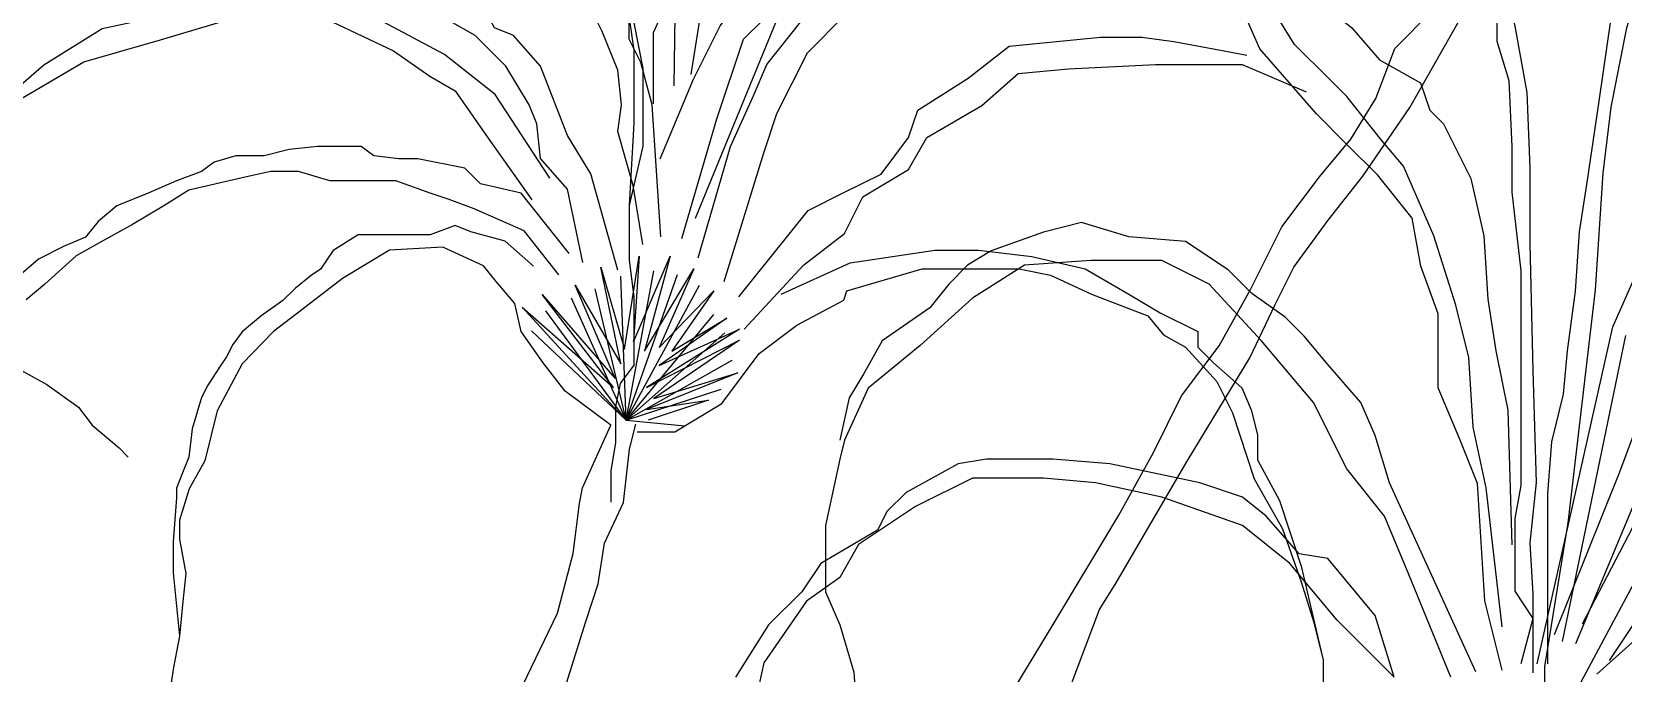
# Model space of a CAD drawing. Header units: millimetres. Extents: x 284148 to 331264, y 78716 to 101523.
# Drawn here: x 290080 to 290595, y 80901 to 81108 of the extents above; entities that cross this region are included whole.
import ezdxf

# ---------------------------------------------------------------- set-up
doc = ezdxf.new("R2010")
doc.units = ezdxf.units.MM

# ---------------------------------------------------------------- blocks, each defined once
blk = doc.blocks.new('A$C712731ED')
for points in [[(1586.27, 1066.35), (1586.27, 1089.4), (1593.06, 1104.31), (1595.78, 1119.22), (1597.13, 1135.49), (1601.21, 1154.46), (1605.28, 1181.58), (1607.99, 1193.78), (1616.14, 1219.53), (1618.85, 1233.09), (1629.71, 1252.07), (1629.71, 1266.98), (1640.57, 1290.02), (1647.36, 1300.87), (1654.15, 1319.85), (1655.5, 1340.18), (1660.93, 1360.51), (1665.01, 1365.94), (1673.15, 1379.49), (1679.94, 1390.34), (1681.29, 1403.89), (1688.08, 1417.45)], [(1586.27, 1066.35), (1586.27, 1089.4), (1593.06, 1104.31), (1595.78, 1119.22), (1597.13, 1135.49), (1601.21, 1154.46), (1605.28, 1181.58), (1607.99, 1193.78), (1616.14, 1219.53), (1618.85, 1233.09), (1629.71, 1252.07), (1629.71, 1266.98), (1640.57, 1290.02), (1647.36, 1300.87), (1654.15, 1319.85), (1655.5, 1340.18), (1660.93, 1360.51), (1665.01, 1365.94), (1673.15, 1379.49), (1679.94, 1390.34), (1681.29, 1403.89), (1688.08, 1417.45)], [(1598.49, 1075.84), (1601.21, 1093.46), (1602.56, 1112.44), (1607.99, 1126), (1609.35, 1139.55), (1610.71, 1151.75), (1616.14, 1176.15), (1618.85, 1189.71), (1620.21, 1204.62), (1627, 1220.89), (1633.78, 1233.09), (1635.14, 1245.29), (1635.14, 1257.49), (1646, 1277.82), (1648.72, 1288.67), (1651.43, 1299.51), (1654.15, 1307.65), (1663.65, 1329.34), (1666.36, 1346.96), (1671.79, 1356.45), (1675.87, 1368.65), (1686.72, 1388.98), (1686.72, 1403.89), (1688.08, 1417.45)], [(1598.49, 1075.84), (1601.21, 1093.46), (1602.56, 1112.44), (1607.99, 1126), (1609.35, 1139.55), (1610.71, 1151.75), (1616.14, 1176.15), (1618.85, 1189.71), (1620.21, 1204.62), (1627, 1220.89), (1633.78, 1233.09), (1635.14, 1245.29), (1635.14, 1257.49), (1646, 1277.82), (1648.72, 1288.67), (1651.43, 1299.51), (1654.15, 1307.65), (1663.65, 1329.34), (1666.36, 1346.96), (1671.79, 1356.45), (1675.87, 1368.65), (1686.72, 1388.98), (1686.72, 1403.89), (1688.08, 1417.45)], [(1880.16, 892.57), (1900.55, 991.51)], [(1880.16, 892.57), (1900.55, 991.51)], [(1871.89, 885.34), (1896.33, 994.32), (1907.59, 1019.62)], [(1871.89, 885.34), (1896.33, 994.32), (1907.59, 1019.62)], [(1592.94, 1072.12), (1594.14, 1155.57), (1594.14, 1181.8), (1590.56, 1199.68), (1584.59, 1219.95), (1573.85, 1243.79), (1560.73, 1261.67), (1552.37, 1273.59), (1533.28, 1291.47), (1523.74, 1299.82), (1502.26, 1310.55), (1486.75, 1321.28), (1453.34, 1330.81), (1436.63, 1334.39), (1431.86, 1336.78), (1415.16, 1336.78), (1376.97, 1337.97), (1373.39, 1337.97)], [(1592.94, 1072.12), (1594.14, 1155.57), (1594.14, 1181.8), (1590.56, 1199.68), (1584.59, 1219.95), (1573.85, 1243.79), (1560.73, 1261.67), (1552.37, 1273.59), (1533.28, 1291.47), (1523.74, 1299.82), (1502.26, 1310.55), (1486.75, 1321.28), (1453.34, 1330.81), (1436.63, 1334.39), (1431.86, 1336.78), (1415.16, 1336.78), (1376.97, 1337.97), (1373.39, 1337.97)], [(1828.45, 1301.75), (1865.55, 1288.68), (1889.42, 1264.83), (1899.47, 1243.49), (1903.24, 1218.39), (1905.75, 1202.07), (1905.75, 1185.75), (1905.75, 1165.67), (1905.75, 1145.58), (1905.75, 1109.18), (1900.73, 1090.35), (1895.7, 1065.25), (1893.19, 1043.91), (1890.68, 1006.25), (1881.88, 930.94), (1874.34, 884.49), (1874.34, 876.96)], [(1828.45, 1301.75), (1865.55, 1288.68), (1889.42, 1264.83), (1899.47, 1243.49), (1903.24, 1218.39), (1905.75, 1202.07), (1905.75, 1185.75), (1905.75, 1165.67), (1905.75, 1145.58), (1905.75, 1109.18), (1900.73, 1090.35), (1895.7, 1065.25), (1893.19, 1043.91), (1890.68, 1006.25), (1881.88, 930.94), (1874.34, 884.49), (1874.34, 876.96)], [(1884.46, 891.88), (1910.33, 953.91)], [(1884.46, 891.88), (1910.33, 953.91)], [(1847.03, 1293.91), (1872.66, 1277.26), (1889.33, 1259.33), (1891.89, 1235), (1899.58, 1206.83), (1899.58, 1183.77), (1899.58, 1155.6), (1899.58, 1137.67), (1898.3, 1112.06), (1891.89, 1067.23), (1888.05, 1041.62), (1885.48, 1024.97), (1884.2, 1005.76), (1881.64, 986.55), (1880.35, 972.46), (1876.51, 957.09), (1875.23, 940.44), (1875.23, 919.95), (1875.23, 885.37)], [(1847.03, 1293.91), (1872.66, 1277.26), (1889.33, 1259.33), (1891.89, 1235), (1899.58, 1206.83), (1899.58, 1183.77), (1899.58, 1155.6), (1899.58, 1137.67), (1898.3, 1112.06), (1891.89, 1067.23), (1888.05, 1041.62), (1885.48, 1024.97), (1884.2, 1005.76), (1881.64, 986.55), (1880.35, 972.46), (1876.51, 957.09), (1875.23, 940.44), (1875.23, 919.95), (1875.23, 885.37)], [(1877.47, 894.82), (1898.66, 947.43), (1906.44, 968.16)], [(1877.47, 894.82), (1898.66, 947.43), (1906.44, 968.16)], [(1588.45, 1048.56), (1599.2, 1074.33), (1607.8, 1091.5), (1614.25, 1100.09), (1618.56, 1104.39), (1625.01, 1118.35), (1640.06, 1136.6), (1643.28, 1150.56), (1651.88, 1162.37), (1662.64, 1170.96), (1675.54, 1182.77), (1688.44, 1190.28), (1697.04, 1197.8), (1714.24, 1212.83), (1722.84, 1219.27), (1738.97, 1225.71), (1762.62, 1234.3), (1775.52, 1239.67), (1792.73, 1238.6), (1803.48, 1238.6), (1817.45, 1238.6), (1830.36, 1236.45), (1837.88, 1234.3), (1847.56, 1232.15)], [(1588.45, 1048.56), (1599.2, 1074.33), (1607.8, 1091.5), (1614.25, 1100.09), (1618.56, 1104.39), (1625.01, 1118.35), (1640.06, 1136.6), (1643.28, 1150.56), (1651.88, 1162.37), (1662.64, 1170.96), (1675.54, 1182.77), (1688.44, 1190.28), (1697.04, 1197.8), (1714.24, 1212.83), (1722.84, 1219.27), (1738.97, 1225.71), (1762.62, 1234.3), (1775.52, 1239.67), (1792.73, 1238.6), (1803.48, 1238.6), (1817.45, 1238.6), (1830.36, 1236.45), (1837.88, 1234.3), (1847.56, 1232.15)], [(1579.89, 1092.51), (1582.85, 1077.75), (1582.85, 1062.99), (1582.85, 1052.66), (1578.41, 1033.48)], [(1579.89, 1092.51), (1582.85, 1077.75), (1582.85, 1062.99), (1582.85, 1052.66), (1578.41, 1033.48)], [(1595.39, 1022.86), (1606.73, 1061.44), (1615.33, 1087.21), (1621.78, 1093.65), (1628.23, 1103.31), (1638.98, 1117.27), (1645.43, 1132.3), (1651.88, 1151.63), (1664.79, 1163.44), (1675.54, 1176.32), (1689.51, 1180.62), (1707.79, 1195.65), (1732.52, 1204.24), (1740.04, 1213.9), (1751.87, 1221.42), (1775.52, 1228.93), (1800.25, 1234.3), (1817.45, 1234.3), (1840.03, 1233.23), (1847.56, 1232.15), (1860.46, 1228.93), (1871.21, 1227.86)], [(1595.39, 1022.86), (1606.73, 1061.44), (1615.33, 1087.21), (1621.78, 1093.65), (1628.23, 1103.31), (1638.98, 1117.27), (1645.43, 1132.3), (1651.88, 1151.63), (1664.79, 1163.44), (1675.54, 1176.32), (1689.51, 1180.62), (1707.79, 1195.65), (1732.52, 1204.24), (1740.04, 1213.9), (1751.87, 1221.42), (1775.52, 1228.93), (1800.25, 1234.3), (1817.45, 1234.3), (1840.03, 1233.23), (1847.56, 1232.15), (1860.46, 1228.93), (1871.21, 1227.86)], [(1578.41, 1093.98), (1579.89, 1083.65), (1579.89, 1060.04), (1578.41, 1033.48), (1578.41, 1015.77), (1579.89, 1003.97), (1579.89, 993.64), (1579.89, 981.83), (1575.46, 975.93), (1573.98, 968.55), (1573.98, 956.75), (1572.5, 947.89), (1572.5, 937.56)], [(1578.41, 1093.98), (1579.89, 1083.65), (1579.89, 1060.04), (1578.41, 1033.48), (1578.41, 1015.77), (1579.89, 1003.97), (1579.89, 993.64), (1579.89, 981.83), (1575.46, 975.93), (1573.98, 968.55), (1573.98, 956.75), (1572.5, 947.89), (1572.5, 937.56)], [(1588.59, 1023.35), (1585.88, 1066.07), (1582.15, 1079.75), (1578.41, 1087.21), (1578.41, 1098.4), (1577.17, 1110.84), (1570.94, 1118.3), (1562.22, 1131.98), (1559.73, 1143.18), (1552.26, 1154.37), (1548.52, 1159.35), (1543.54, 1166.81), (1537.31, 1176.76), (1533.58, 1184.22), (1527.35, 1187.95), (1518.63, 1192.93), (1512.41, 1196.66), (1508.67, 1199.15)], [(1588.59, 1023.35), (1585.88, 1066.07), (1582.15, 1079.75), (1578.41, 1087.21), (1578.41, 1098.4), (1577.17, 1110.84), (1570.94, 1118.3), (1562.22, 1131.98), (1559.73, 1143.18), (1552.26, 1154.37), (1548.52, 1159.35), (1543.54, 1166.81), (1537.31, 1176.76), (1533.58, 1184.22), (1527.35, 1187.95), (1518.63, 1192.93), (1512.41, 1196.66), (1508.67, 1199.15)], [(1582.76, 1020.92), (1579.66, 1039.95), (1574.68, 1057.36), (1575.92, 1066.07), (1574.68, 1077.26), (1569.69, 1089.7), (1564.71, 1099.65), (1562.22, 1120.79), (1554.75, 1130.74), (1548.52, 1139.45), (1543.54, 1148.15), (1533.58, 1158.1), (1528.6, 1173.03), (1524.86, 1178), (1516.14, 1185.46), (1506.18, 1190.44)], [(1582.76, 1020.92), (1579.66, 1039.95), (1574.68, 1057.36), (1575.92, 1066.07), (1574.68, 1077.26), (1569.69, 1089.7), (1564.71, 1099.65), (1562.22, 1120.79), (1554.75, 1130.74), (1548.52, 1139.45), (1543.54, 1148.15), (1533.58, 1158.1), (1528.6, 1173.03), (1524.86, 1178), (1516.14, 1185.46), (1506.18, 1190.44)], [(1795.49, 1190.91), (1831.48, 1170.55), (1852, 1150.05), (1857.87, 1134.42), (1861.78, 1104.15), (1864.71, 1091.46), (1868.62, 1069.97), (1869.6, 1045.56), (1869.6, 1021.15), (1870.57, 980.13), (1871.55, 944), (1869.6, 924.47), (1870.57, 907.87), (1870.57, 894.2), (1870.57, 882.48)], [(1795.49, 1190.91), (1831.48, 1170.55), (1852, 1150.05), (1857.87, 1134.42), (1861.78, 1104.15), (1864.71, 1091.46), (1868.62, 1069.97), (1869.6, 1045.56), (1869.6, 1021.15), (1870.57, 980.13), (1871.55, 944), (1869.6, 924.47), (1870.57, 907.87), (1870.57, 894.2), (1870.57, 882.48)], [(1819.75, 1175.44), (1838.32, 1160.79), (1847.12, 1146.14), (1852, 1119.78), (1856.89, 1109.03), (1858.85, 1095.36), (1858.85, 1086.57), (1862.76, 1073.88), (1863.73, 1052.4), (1863.73, 1037.75), (1866.66, 1012.36), (1866.66, 987.95), (1866.66, 959.63), (1866.66, 943.03), (1864.71, 932.29), (1864.71, 908.85), (1870.57, 900.06), (1866.66, 885.41)], [(1819.75, 1175.44), (1838.32, 1160.79), (1847.12, 1146.14), (1852, 1119.78), (1856.89, 1109.03), (1858.85, 1095.36), (1858.85, 1086.57), (1862.76, 1073.88), (1863.73, 1052.4), (1863.73, 1037.75), (1866.66, 1012.36), (1866.66, 987.95), (1866.66, 959.63), (1866.66, 943.03), (1864.71, 932.29), (1864.71, 908.85), (1870.57, 900.06), (1866.66, 885.41)], [(1599.84, 1029.41), (1629.26, 1101.12), (1645.73, 1117.58), (1671.62, 1143.45), (1703.39, 1162.26), (1737.52, 1170.49), (1756.35, 1172.84), (1779.88, 1170.49), (1790.47, 1166.96), (1798.71, 1163.44), (1805.77, 1157.56)], [(1599.84, 1029.41), (1629.26, 1101.12), (1645.73, 1117.58), (1671.62, 1143.45), (1703.39, 1162.26), (1737.52, 1170.49), (1756.35, 1172.84), (1779.88, 1170.49), (1790.47, 1166.96), (1798.71, 1163.44), (1805.77, 1157.56)], [(1574.68, 1012.59), (1565.96, 1043.68), (1558.49, 1056.12), (1549.77, 1078.5), (1541.05, 1088.45), (1534.82, 1090.94), (1529.84, 1100.89), (1523.61, 1108.35), (1514.9, 1113.33), (1503.69, 1120.79), (1491.23, 1124.52), (1483.76, 1124.52), (1471.31, 1130.74), (1458.85, 1136.96), (1443.91, 1139.45), (1426.47, 1144.42), (1410.28, 1143.18), (1404.05, 1141.93), (1389.11, 1136.96), (1376.66, 1131.98), (1370.43, 1127.01), (1362.96, 1123.28), (1348.01, 1108.35)], [(1574.68, 1012.59), (1565.96, 1043.68), (1558.49, 1056.12), (1549.77, 1078.5), (1541.05, 1088.45), (1534.82, 1090.94), (1529.84, 1100.89), (1523.61, 1108.35), (1514.9, 1113.33), (1503.69, 1120.79), (1491.23, 1124.52), (1483.76, 1124.52), (1471.31, 1130.74), (1458.85, 1136.96), (1443.91, 1139.45), (1426.47, 1144.42), (1410.28, 1143.18), (1404.05, 1141.93), (1389.11, 1136.96), (1376.66, 1131.98), (1370.43, 1127.01), (1362.96, 1123.28), (1348.01, 1108.35)], [(1563.47, 1015.07), (1558.49, 1038.71), (1549.77, 1048.66), (1548.52, 1059.85), (1546.03, 1066.07), (1538.56, 1078.5), (1528.6, 1088.45), (1519.88, 1093.43), (1509.91, 1108.35), (1492.48, 1113.33), (1478.78, 1117.06), (1470.06, 1124.52), (1446.4, 1130.74), (1436.44, 1131.98), (1417.75, 1138.2), (1396.58, 1134.47), (1374.17, 1124.52), (1360.47, 1118.3), (1348.01, 1108.35), (1338.05, 1097.16), (1324.35, 1090.94), (1314.39, 1084.72), (1306.91, 1079.75)], [(1563.47, 1015.07), (1558.49, 1038.71), (1549.77, 1048.66), (1548.52, 1059.85), (1546.03, 1066.07), (1538.56, 1078.5), (1528.6, 1088.45), (1519.88, 1093.43), (1509.91, 1108.35), (1492.48, 1113.33), (1478.78, 1117.06), (1470.06, 1124.52), (1446.4, 1130.74), (1436.44, 1131.98), (1417.75, 1138.2), (1396.58, 1134.47), (1374.17, 1124.52), (1360.47, 1118.3), (1348.01, 1108.35), (1338.05, 1097.16), (1324.35, 1090.94), (1314.39, 1084.72), (1306.91, 1079.75)], [(1895.29, 886.43), (1939.58, 952.65)], [(1895.29, 886.43), (1939.58, 952.65)], [(1600.73, 1016.55), (1611.1, 1052.51), (1618.49, 1068.75), (1622.92, 1079.08), (1645.09, 1107.11), (1658.38, 1114.49), (1665.77, 1121.87), (1682.03, 1126.3), (1707.15, 1127.77), (1721.92, 1127.77), (1739.66, 1129.25), (1755.91, 1123.35), (1772.16, 1117.44), (1781.03, 1114.49), (1797.28, 1101.21), (1804.67, 1096.78), (1812.06, 1090.88), (1820.93, 1080.55), (1834.23, 1073.17), (1837.18, 1064.32), (1841.61, 1059.89), (1850.48, 1042.19)], [(1600.73, 1016.55), (1611.1, 1052.51), (1618.49, 1068.75), (1622.92, 1079.08), (1645.09, 1107.11), (1658.38, 1114.49), (1665.77, 1121.87), (1682.03, 1126.3), (1707.15, 1127.77), (1721.92, 1127.77), (1739.66, 1129.25), (1755.91, 1123.35), (1772.16, 1117.44), (1781.03, 1114.49), (1797.28, 1101.21), (1804.67, 1096.78), (1812.06, 1090.88), (1820.93, 1080.55), (1834.23, 1073.17), (1837.18, 1064.32), (1841.61, 1059.89), (1850.48, 1042.19)], [(1860.63, 897.32), (1855.43, 942.2), (1851.21, 961.88), (1849.8, 984.37), (1845.58, 1001.24), (1838.54, 1023.73), (1828.69, 1046.22), (1821.65, 1054.65), (1810.4, 1068.71), (1804.77, 1074.33), (1793.51, 1085.57), (1786.47, 1096.82), (1776.62, 1108.06), (1768.18, 1110.88), (1761.14, 1115.09), (1741.44, 1119.31), (1728.77, 1122.12), (1714.7, 1122.12)], [(1860.63, 897.32), (1855.43, 942.2), (1851.21, 961.88), (1849.8, 984.37), (1845.58, 1001.24), (1838.54, 1023.73), (1828.69, 1046.22), (1821.65, 1054.65), (1810.4, 1068.71), (1804.77, 1074.33), (1793.51, 1085.57), (1786.47, 1096.82), (1776.62, 1108.06), (1768.18, 1110.88), (1761.14, 1115.09), (1741.44, 1119.31), (1728.77, 1122.12), (1714.7, 1122.12)], [(1860.63, 883.26), (1855, 905.75), (1852.61, 943.61), (1846.99, 957.66), (1839.95, 974.53), (1839.95, 998.43), (1834.32, 1013.89), (1831.51, 1029.35), (1820.25, 1043.41), (1810.4, 1053.25), (1800.54, 1063.08), (1782.25, 1084.17), (1776.62, 1096.82), (1763.95, 1109.47), (1737.22, 1115.09), (1717.51, 1120.72), (1707.66, 1120.72), (1683.74, 1116.5), (1665.44, 1106.66), (1648.56, 1095.41), (1635.89, 1082.76), (1626.04, 1063.08), (1621.82, 1050.43), (1608.99, 1008.79)], [(1860.63, 883.26), (1855, 905.75), (1852.61, 943.61), (1846.99, 957.66), (1839.95, 974.53), (1839.95, 998.43), (1834.32, 1013.89), (1831.51, 1029.35), (1820.25, 1043.41), (1810.4, 1053.25), (1800.54, 1063.08), (1782.25, 1084.17), (1776.62, 1096.82), (1763.95, 1109.47), (1737.22, 1115.09), (1717.51, 1120.72), (1707.66, 1120.72), (1683.74, 1116.5), (1665.44, 1106.66), (1648.56, 1095.41), (1635.89, 1082.76), (1626.04, 1063.08), (1621.82, 1050.43), (1608.99, 1008.79)], [(1552.77, 1042.34), (1535.12, 1069.38), (1518.65, 1082.31), (1498.64, 1092.9), (1469.22, 1099.95), (1451.57, 1099.95), (1408.03, 1090.54), (1389.21, 1078.79), (1380.97, 1071.73), (1362.14, 1058.8), (1355.08, 1050.57), (1351.55, 1044.69), (1338.61, 1028.23), (1335.08, 1020)], [(1552.77, 1042.34), (1535.12, 1069.38), (1518.65, 1082.31), (1498.64, 1092.9), (1469.22, 1099.95), (1451.57, 1099.95), (1408.03, 1090.54), (1389.21, 1078.79), (1380.97, 1071.73), (1362.14, 1058.8), (1355.08, 1050.57), (1351.55, 1044.69), (1338.61, 1028.23), (1335.08, 1020)], [(1695.2, 864.64), (1715.46, 898.04), (1736.73, 933.46), (1747.87, 953.7), (1756.98, 971.92), (1769.14, 988.11), (1779.27, 1006.33), (1789.39, 1026.57), (1801.55, 1042.76), (1811.68, 1054.91), (1819.78, 1068.06), (1825.86, 1084.26), (1838.01, 1096.4), (1842.06, 1100.45)], [(1695.2, 864.64), (1715.46, 898.04), (1736.73, 933.46), (1747.87, 953.7), (1756.98, 971.92), (1769.14, 988.11), (1779.27, 1006.33), (1789.39, 1026.57), (1801.55, 1042.76), (1811.68, 1054.91), (1819.78, 1068.06), (1825.86, 1084.26), (1838.01, 1096.4), (1842.06, 1100.45)], [(1351.55, 1044.69), (1376.26, 1064.68), (1402.15, 1079.96), (1426.86, 1087.02), (1450.4, 1094.07), (1482.17, 1092.9), (1502.17, 1083.49), (1513.94, 1075.26), (1522.18, 1070.56), (1532.77, 1055.27), (1546.89, 1035.29)], [(1351.55, 1044.69), (1376.26, 1064.68), (1402.15, 1079.96), (1426.86, 1087.02), (1450.4, 1094.07), (1482.17, 1092.9), (1502.17, 1083.49), (1513.94, 1075.26), (1522.18, 1070.56), (1532.77, 1055.27), (1546.89, 1035.29)], [(1609.92, 584.69), (1623.09, 629.22), (1626.13, 648.45), (1636.26, 671.73), (1653.48, 721.72), (1671.71, 772.32), (1686.9, 800.66), (1695, 826.97), (1703.1, 847.21), (1719.31, 873.53), (1730.45, 902.88), (1735.52, 910.97), (1758.81, 950.85), (1779.07, 984.24), (1787.17, 1001.45), (1793.25, 1013.59), (1804.39, 1028.77), (1815.53, 1042.94), (1830.72, 1065.21), (1838.82, 1079.38), (1846.93, 1093.55)], [(1609.92, 584.69), (1623.09, 629.22), (1626.13, 648.45), (1636.26, 671.73), (1653.48, 721.72), (1671.71, 772.32), (1686.9, 800.66), (1695, 826.97), (1703.1, 847.21), (1719.31, 873.53), (1730.45, 902.88), (1735.52, 910.97), (1758.81, 950.85), (1779.07, 984.24), (1787.17, 1001.45), (1793.25, 1013.59), (1804.39, 1028.77), (1815.53, 1042.94), (1830.72, 1065.21), (1838.82, 1079.38), (1846.93, 1093.55)], [(1613.85, 1003.94), (1636.22, 1031.86), (1648.04, 1037.76), (1659.86, 1043.66), (1668.73, 1055.47), (1671.68, 1064.32), (1687.94, 1074.65), (1701.24, 1084.98), (1730.79, 1087.93), (1744.09, 1087.93), (1754.43, 1086.45), (1770.69, 1083.5), (1778.07, 1082.03)], [(1613.85, 1003.94), (1636.22, 1031.86), (1648.04, 1037.76), (1659.86, 1043.66), (1668.73, 1055.47), (1671.68, 1064.32), (1687.94, 1074.65), (1701.24, 1084.98), (1730.79, 1087.93), (1744.09, 1087.93), (1754.43, 1086.45), (1770.69, 1083.5), (1778.07, 1082.03)], [(1615.53, 993.49), (1634.74, 1014.15), (1648.04, 1024.48), (1653.95, 1036.28), (1668.73, 1045.14), (1674.64, 1055.47), (1692.37, 1065.8), (1704.19, 1076.13), (1720.45, 1077.6), (1748.52, 1079.08), (1763.3, 1079.08), (1776.6, 1079.08), (1797.28, 1070.22)], [(1615.53, 993.49), (1634.74, 1014.15), (1648.04, 1024.48), (1653.95, 1036.28), (1668.73, 1045.14), (1674.64, 1055.47), (1692.37, 1065.8), (1704.19, 1076.13), (1720.45, 1077.6), (1748.52, 1079.08), (1763.3, 1079.08), (1776.6, 1079.08), (1797.28, 1070.22)], [(1886.62, 898.24), (1905.51, 934.71), (1924.4, 968.67), (1938.25, 997.6), (1949.59, 1017.72), (1963.44, 1039.1), (1991.14, 1056.71), (2003.73, 1065.52), (2016.32, 1066.77), (2036.47, 1071.8), (2055.36, 1075.58), (2085.58, 1073.06), (2101.95, 1063), (2114.54, 1037.85), (2118.32, 1030.3), (2118.32, 1012.69), (2118.32, 995.08), (2114.54, 973.7)], [(1886.62, 898.24), (1905.51, 934.71), (1924.4, 968.67), (1938.25, 997.6), (1949.59, 1017.72), (1963.44, 1039.1), (1991.14, 1056.71), (2003.73, 1065.52), (2016.32, 1066.77), (2036.47, 1071.8), (2055.36, 1075.58), (2085.58, 1073.06), (2101.95, 1063), (2114.54, 1037.85), (2118.32, 1030.3), (2118.32, 1012.69), (2118.32, 995.08), (2114.54, 973.7)], [(1885.37, 878.11), (1914.33, 932.2), (1926.92, 958.61), (1940.77, 983.76), (1948.33, 1006.4), (1964.7, 1026.53), (1983.58, 1041.62), (2003.73, 1054.2), (2027.66, 1066.77), (2054.1, 1069.29), (2078.03, 1069.29), (2093.14, 1060.48), (2104.47, 1046.65), (2114.54, 1026.53), (2114.54, 1008.92), (2114.54, 987.54), (2114.54, 964.9), (2114.54, 953.58), (2114.54, 928.42), (2117.06, 904.53), (2119.58, 881.89), (2115.8, 856.73)], [(1885.37, 878.11), (1914.33, 932.2), (1926.92, 958.61), (1940.77, 983.76), (1948.33, 1006.4), (1964.7, 1026.53), (1983.58, 1041.62), (2003.73, 1054.2), (2027.66, 1066.77), (2054.1, 1069.29), (2078.03, 1069.29), (2093.14, 1060.48), (2104.47, 1046.65), (2114.54, 1026.53), (2114.54, 1008.92), (2114.54, 987.54), (2114.54, 964.9), (2114.54, 953.58), (2114.54, 928.42), (2117.06, 904.53), (2119.58, 881.89), (2115.8, 856.73)], [(1558.95, 1018.01), (1543.46, 1037.42), (1530.29, 1040.46), (1525.23, 1045.51), (1510.04, 1048.55), (1503.96, 1048.55), (1495.86, 1049.56), (1491.81, 1052.59), (1477.63, 1052.59), (1468.51, 1051.58), (1460.41, 1049.56), (1451.29, 1049.56), (1444.2, 1047.54), (1440.15, 1044.5), (1432.05, 1041.47), (1422.93, 1037.42), (1412.81, 1033.38), (1406.73, 1028.32), (1402.68, 1023.26), (1395.59, 1020.23), (1387.49, 1016.18), (1379.38, 1009.1)], [(1558.95, 1018.01), (1543.46, 1037.42), (1530.29, 1040.46), (1525.23, 1045.51), (1510.04, 1048.55), (1503.96, 1048.55), (1495.86, 1049.56), (1491.81, 1052.59), (1477.63, 1052.59), (1468.51, 1051.58), (1460.41, 1049.56), (1451.29, 1049.56), (1444.2, 1047.54), (1440.15, 1044.5), (1432.05, 1041.47), (1422.93, 1037.42), (1412.81, 1033.38), (1406.73, 1028.32), (1402.68, 1023.26), (1395.59, 1020.23), (1387.49, 1016.18), (1379.38, 1009.1)], [(1555.61, 1011.13), (1544.47, 1025.29), (1528.27, 1032.37), (1520.16, 1035.4), (1514.09, 1037.42), (1502.95, 1041.47), (1492.82, 1041.47), (1481.68, 1041.47), (1471.55, 1044.5), (1462.43, 1044.5), (1453.32, 1042.48), (1436.1, 1038.43), (1428, 1033.38), (1417.87, 1027.31), (1406.73, 1021.24), (1399.64, 1017.19), (1389.51, 1008.09), (1383.44, 1003.03)], [(1555.61, 1011.13), (1544.47, 1025.29), (1528.27, 1032.37), (1520.16, 1035.4), (1514.09, 1037.42), (1502.95, 1041.47), (1492.82, 1041.47), (1481.68, 1041.47), (1471.55, 1044.5), (1462.43, 1044.5), (1453.32, 1042.48), (1436.1, 1038.43), (1428, 1033.38), (1417.87, 1027.31), (1406.73, 1021.24), (1399.64, 1017.19), (1389.51, 1008.09), (1383.44, 1003.03)], [(1850.48, 1042.19), (1854.72, 1023.69), (1856, 1003.2), (1858.56, 986.55), (1862.41, 967.34), (1863.69, 923.8)], [(1850.48, 1042.19), (1854.72, 1023.69), (1856, 1003.2), (1858.56, 986.55), (1862.41, 967.34), (1863.69, 923.8)], [(1547.48, 1013.9), (1538.36, 1021.99), (1527.22, 1025.02), (1522.16, 1027.04), (1514.06, 1024.01), (1500.89, 1024.01), (1490.76, 1024.01), (1482.66, 1018.95), (1478.61, 1012.88), (1475.57, 1010.86), (1470.51, 1006.82), (1466.45, 1002.77), (1459.37, 997.71), (1453.29, 992.66), (1450.25, 988.61), (1448.22, 984.56), (1446.2, 981.53), (1442.15, 975.46), (1440.12, 971.42), (1437.08, 961.3), (1436.07, 952.2), (1434.05, 947.14), (1432.02, 942.08), (1432.02, 939.05), (1431.01, 924.89), (1431.01, 914.78), (1433.08, 894.33)], [(1547.48, 1013.9), (1538.36, 1021.99), (1527.22, 1025.02), (1522.16, 1027.04), (1514.06, 1024.01), (1500.89, 1024.01), (1490.76, 1024.01), (1482.66, 1018.95), (1478.61, 1012.88), (1475.57, 1010.86), (1470.51, 1006.82), (1466.45, 1002.77), (1459.37, 997.71), (1453.29, 992.66), (1450.25, 988.61), (1448.22, 984.56), (1446.2, 981.53), (1442.15, 975.46), (1440.12, 971.42), (1437.08, 961.3), (1436.07, 952.2), (1434.05, 947.14), (1432.02, 942.08), (1432.02, 939.05), (1431.01, 924.89), (1431.01, 914.78), (1433.08, 894.33)], [(1852.05, 882.78), (1824.13, 943.83), (1819.54, 959.13), (1814.94, 969.83), (1804.22, 982.07), (1796.56, 991.25), (1790.43, 997.37), (1779.71, 1005.02), (1772.05, 1012.67), (1758.27, 1021.85), (1739.89, 1023.38), (1724.57, 1027.97), (1712.31, 1024.91), (1695.46, 1018.79), (1687.81, 1014.2), (1681.68, 1008.08), (1675.55, 1000.43), (1660.23, 989.72), (1654.11, 979.01), (1649.51, 971.36), (1646.45, 957.6), (1646.45, 957.6)], [(1852.05, 882.78), (1824.13, 943.83), (1819.54, 959.13), (1814.94, 969.83), (1804.22, 982.07), (1796.56, 991.25), (1790.43, 997.37), (1779.71, 1005.02), (1772.05, 1012.67), (1758.27, 1021.85), (1739.89, 1023.38), (1724.57, 1027.97), (1712.31, 1024.91), (1695.46, 1018.79), (1687.81, 1014.2), (1681.68, 1008.08), (1675.55, 1000.43), (1660.23, 989.72), (1654.11, 979.01), (1649.51, 971.36), (1646.45, 957.6), (1646.45, 957.6)], [(1572.43, 962.47), (1557.66, 973.52), (1550.57, 982.63), (1543.48, 992.74), (1541.45, 1001.84), (1535.38, 1008.92), (1531.33, 1013.98), (1518.16, 1020.05), (1500.94, 1019.04), (1485.75, 1009.94), (1472.58, 999.82), (1463.47, 992.74), (1453.34, 982.33), (1445.24, 967.16), (1441.19, 950.97), (1436.12, 941.87), (1433.08, 931.76), (1433.08, 925.69), (1435.11, 914.56), (1434.1, 905.46), (1433.08, 894.33), (1431.06, 884.22), (1430.05, 877.14)], [(1572.43, 962.47), (1557.66, 973.52), (1550.57, 982.63), (1543.48, 992.74), (1541.45, 1001.84), (1535.38, 1008.92), (1531.33, 1013.98), (1518.16, 1020.05), (1500.94, 1019.04), (1485.75, 1009.94), (1472.58, 999.82), (1463.47, 992.74), (1453.34, 982.33), (1445.24, 967.16), (1441.19, 950.97), (1436.12, 941.87), (1433.08, 931.76), (1433.08, 925.69), (1435.11, 914.56), (1434.1, 905.46), (1433.08, 894.33), (1431.06, 884.22), (1430.05, 877.14)], [(1627.54, 1004.88), (1649.82, 1014.99), (1677.17, 1019.04), (1691.35, 1019.04), (1708.57, 1017.02), (1725.78, 1012.97), (1739.96, 1004.88), (1750.09, 998.81), (1762.24, 992.74), (1762.24, 987.68), (1767.31, 982.63), (1776.42, 974.54), (1779.46, 967.46), (1781.49, 959.36), (1781.49, 951.27), (1788.58, 938.12), (1795.67, 916.88), (1802.76, 886.54)], [(1627.54, 1004.88), (1649.82, 1014.99), (1677.17, 1019.04), (1691.35, 1019.04), (1708.57, 1017.02), (1725.78, 1012.97), (1739.96, 1004.88), (1750.09, 998.81), (1762.24, 992.74), (1762.24, 987.68), (1767.31, 982.63), (1776.42, 974.54), (1779.46, 967.46), (1781.49, 959.36), (1781.49, 951.27), (1788.58, 938.12), (1795.67, 916.88), (1802.76, 886.54)], [(1575.7, 965.83), (1543.82, 1000.61), (1573.33, 974.67), (1550.31, 1004.74), (1573.92, 977.62), (1560.94, 1007.69), (1575.7, 982.34), (1569.2, 1013.58), (1576.88, 987.05), (1581.6, 1017.12), (1579.83, 989.41), (1591.64, 1017.12), (1583.37, 986.46), (1599.31, 1012.99), (1588.09, 987.64), (1605.8, 1005.92), (1592.23, 986.46), (1609.94, 997.08), (1588.09, 981.75), (1614.07, 993.54), (1583.96, 974.67), (1614.07, 990), (1586.32, 971.14), (1613.48, 979.39), (1583.96, 967.6), (1604.03, 970.55), (1584.55, 964.06)], [(1575.7, 965.83), (1543.82, 1000.61), (1573.33, 974.67), (1550.31, 1004.74), (1573.92, 977.62), (1560.94, 1007.69), (1575.7, 982.34), (1569.2, 1013.58), (1576.88, 987.05), (1581.6, 1017.12), (1579.83, 989.41), (1591.64, 1017.12), (1583.37, 986.46), (1599.31, 1012.99), (1588.09, 987.64), (1605.8, 1005.92), (1592.23, 986.46), (1609.94, 997.08), (1588.09, 981.75), (1614.07, 993.54), (1583.96, 974.67), (1614.07, 990), (1586.32, 971.14), (1613.48, 979.39), (1583.96, 967.6), (1604.03, 970.55), (1584.55, 964.06)], [(1844.04, 881.1), (1830.26, 914.76), (1822.6, 933.12), (1810.35, 948.42), (1799.62, 969.83), (1782.77, 989.72), (1765.92, 1008.08), (1750.61, 1015.73), (1727.63, 1015.73), (1706.19, 1014.2), (1689.34, 1003.49), (1672.49, 988.19), (1655.64, 974.42), (1647.98, 957.6), (1646.45, 951.48), (1641.85, 930.06), (1641.85, 908.64), (1646.45, 897.93), (1651.04, 882.63), (1652.58, 861.21), (1652.58, 848.97), (1658.7, 835.2)], [(1844.04, 881.1), (1830.26, 914.76), (1822.6, 933.12), (1810.35, 948.42), (1799.62, 969.83), (1782.77, 989.72), (1765.92, 1008.08), (1750.61, 1015.73), (1727.63, 1015.73), (1706.19, 1014.2), (1689.34, 1003.49), (1672.49, 988.19), (1655.64, 974.42), (1647.98, 957.6), (1646.45, 951.48), (1641.85, 930.06), (1641.85, 908.64), (1646.45, 897.93), (1651.04, 882.63), (1652.58, 861.21), (1652.58, 848.97), (1658.7, 835.2)], [(1577.47, 964.06), (1575.7, 1010.64)], [(1577.47, 964.06), (1575.7, 1010.64)], [(1577.47, 964.06), (1586.32, 1012.41)], [(1577.47, 964.06), (1586.32, 1012.41)], [(1577.47, 964.06), (1594, 1011.23)], [(1577.47, 964.06), (1594, 1011.23)], [(1580.95, 960.38), (1593.11, 960.38), (1608.3, 969.48), (1620.45, 985.66), (1632.61, 994.76), (1647.8, 1002.86), (1648.81, 1005.89), (1673.12, 1012.97), (1689.32, 1012.97), (1704.51, 1012.97), (1714.64, 1010.95), (1727.81, 1004.88), (1746.04, 997.8), (1751.1, 991.73), (1758.19, 987.68), (1768.32, 976.56), (1773.39, 966.44), (1780.47, 945.2), (1789.59, 929.02), (1795.67, 911.83), (1799.72, 898.68), (1802.76, 886.54), (1802.76, 873.39)], [(1580.95, 960.38), (1593.11, 960.38), (1608.3, 969.48), (1620.45, 985.66), (1632.61, 994.76), (1647.8, 1002.86), (1648.81, 1005.89), (1673.12, 1012.97), (1689.32, 1012.97), (1704.51, 1012.97), (1714.64, 1010.95), (1727.81, 1004.88), (1746.04, 997.8), (1751.1, 991.73), (1758.19, 987.68), (1768.32, 976.56), (1773.39, 966.44), (1780.47, 945.2), (1789.59, 929.02), (1795.67, 911.83), (1799.72, 898.68), (1802.76, 886.54), (1802.76, 873.39)], [(1577.47, 964.06), (1559.76, 1003.56)], [(1577.47, 964.06), (1559.76, 1003.56)], [(1577.47, 964.06), (1567.43, 1006.51)], [(1577.47, 964.06), (1567.43, 1006.51)], [(1577.47, 964.06), (1601.08, 1007.69)], [(1577.47, 964.06), (1601.08, 1007.69)], [(1891.24, 882.06), (1979.98, 961.57), (2004.81, 979.84), (2017.88, 991.59), (2047.93, 1000.72), (2068.84, 1005.94), (2088.44, 1005.94), (2113.27, 1000.72), (2139.4, 992.89), (2157.69, 985.06), (2174.68, 977.23), (2203.43, 952.43), (2221.72, 922.41), (2234.79, 874.12), (2233.48, 801.04)], [(1891.24, 882.06), (1979.98, 961.57), (2004.81, 979.84), (2017.88, 991.59), (2047.93, 1000.72), (2068.84, 1005.94), (2088.44, 1005.94), (2113.27, 1000.72), (2139.4, 992.89), (2157.69, 985.06), (2174.68, 977.23), (2203.43, 952.43), (2221.72, 922.41), (2234.79, 874.12), (2233.48, 801.04)], [(1577.47, 964.06), (1551.49, 999.43)], [(1577.47, 964.06), (1551.49, 999.43)], [(1577.47, 964.06), (1605.8, 998.26)], [(1577.47, 964.06), (1605.8, 998.26)], [(1577.47, 964.06), (1546.77, 992.95)], [(1577.47, 964.06), (1546.77, 992.95)], [(1167, 860.63), (1192.44, 927.33), (1210.01, 944.89), (1224.65, 962.44), (1246.62, 972.68), (1270.05, 980), (1280.3, 984.38), (1334.47, 988.77), (1362.29, 987.31), (1376.94, 982.92), (1390.12, 975.61), (1400.37, 968.29), (1404.76, 962.44), (1413.54, 955.13), (1416.47, 952.2)], [(1167, 860.63), (1192.44, 927.33), (1210.01, 944.89), (1224.65, 962.44), (1246.62, 972.68), (1270.05, 980), (1280.3, 984.38), (1334.47, 988.77), (1362.29, 987.31), (1376.94, 982.92), (1390.12, 975.61), (1400.37, 968.29), (1404.76, 962.44), (1413.54, 955.13), (1416.47, 952.2)], [(1577.47, 964.06), (1609.35, 992.36)], [(1577.47, 964.06), (1609.35, 992.36)], [(1577.47, 964.06), (1611.71, 983.52)], [(1577.47, 964.06), (1611.71, 983.52)], [(1577.47, 964.06), (1608.17, 974.08)], [(1577.47, 964.06), (1608.17, 974.08)], [(1485.33, 608.25), (1489.38, 633.55), (1495.46, 667.96), (1504.57, 696.3), (1509.64, 726.66), (1517.74, 749.94), (1521.79, 790.42), (1531.92, 837.99), (1538, 850.13), (1544.07, 878.47), (1555.22, 901.75), (1560.28, 920.98), (1562.31, 937.17), (1563.32, 942.23), (1572.43, 962.47)], [(1485.33, 608.25), (1489.38, 633.55), (1495.46, 667.96), (1504.57, 696.3), (1509.64, 726.66), (1517.74, 749.94), (1521.79, 790.42), (1531.92, 837.99), (1538, 850.13), (1544.07, 878.47), (1555.22, 901.75), (1560.28, 920.98), (1562.31, 937.17), (1563.32, 942.23), (1572.43, 962.47)], [(1497.52, 586.96), (1505.62, 634.53), (1512.71, 677.04), (1518.79, 704.36), (1526.89, 733.71), (1532.97, 773.18), (1541.07, 803.54), (1546.13, 834.92), (1550.18, 849.49), (1554.24, 866.69), (1564.36, 899.08), (1568.42, 911.22), (1570.44, 924.38), (1576.52, 937.54), (1578.54, 954.74), (1580.57, 962.84)], [(1497.52, 586.96), (1505.62, 634.53), (1512.71, 677.04), (1518.79, 704.36), (1526.89, 733.71), (1532.97, 773.18), (1541.07, 803.54), (1546.13, 834.92), (1550.18, 849.49), (1554.24, 866.69), (1564.36, 899.08), (1568.42, 911.22), (1570.44, 924.38), (1576.52, 937.54), (1578.54, 954.74), (1580.57, 962.84)], [(1577.47, 964.06), (1596.36, 962.29)], [(1577.47, 964.06), (1596.36, 962.29)], [(1825.66, 881.1), (1819.54, 900.99), (1804.22, 919.35), (1795.03, 920.88), (1784.31, 933.12), (1776.65, 939.24), (1762.86, 943.83), (1733.76, 949.95), (1715.38, 951.48), (1693.93, 951.48), (1684.74, 949.95), (1667.89, 940.77), (1661.77, 934.65), (1658.7, 928.53), (1640.32, 917.82), (1634.19, 908.64), (1623.47, 897.93), (1612.75, 881.1)], [(1825.66, 881.1), (1819.54, 900.99), (1804.22, 919.35), (1795.03, 920.88), (1784.31, 933.12), (1776.65, 939.24), (1762.86, 943.83), (1733.76, 949.95), (1715.38, 951.48), (1693.93, 951.48), (1684.74, 949.95), (1667.89, 940.77), (1661.77, 934.65), (1658.7, 928.53), (1640.32, 917.82), (1634.19, 908.64), (1623.47, 897.93), (1612.75, 881.1)], [(1825.66, 881.1), (1807.28, 899.46), (1791.96, 917.82), (1776.65, 930.06), (1750.61, 939.24), (1729.16, 943.83), (1712.31, 945.36), (1689.34, 945.36), (1670.96, 936.18), (1652.58, 923.94), (1646.45, 913.23), (1635.73, 905.58), (1621.94, 885.69), (1618.88, 871.92)], [(1825.66, 881.1), (1807.28, 899.46), (1791.96, 917.82), (1776.65, 930.06), (1750.61, 939.24), (1729.16, 943.83), (1712.31, 945.36), (1689.34, 945.36), (1670.96, 936.18), (1652.58, 923.94), (1646.45, 913.23), (1635.73, 905.58), (1621.94, 885.69), (1618.88, 871.92)]]:
    blk.add_lwpolyline(points)

msp = doc.modelspace()

# ---------------------------------------------------------------- block references
msp.add_blockref('A$C712731ED', (288694.87, 80018.54))

doc.saveas('drawing.dxf')
